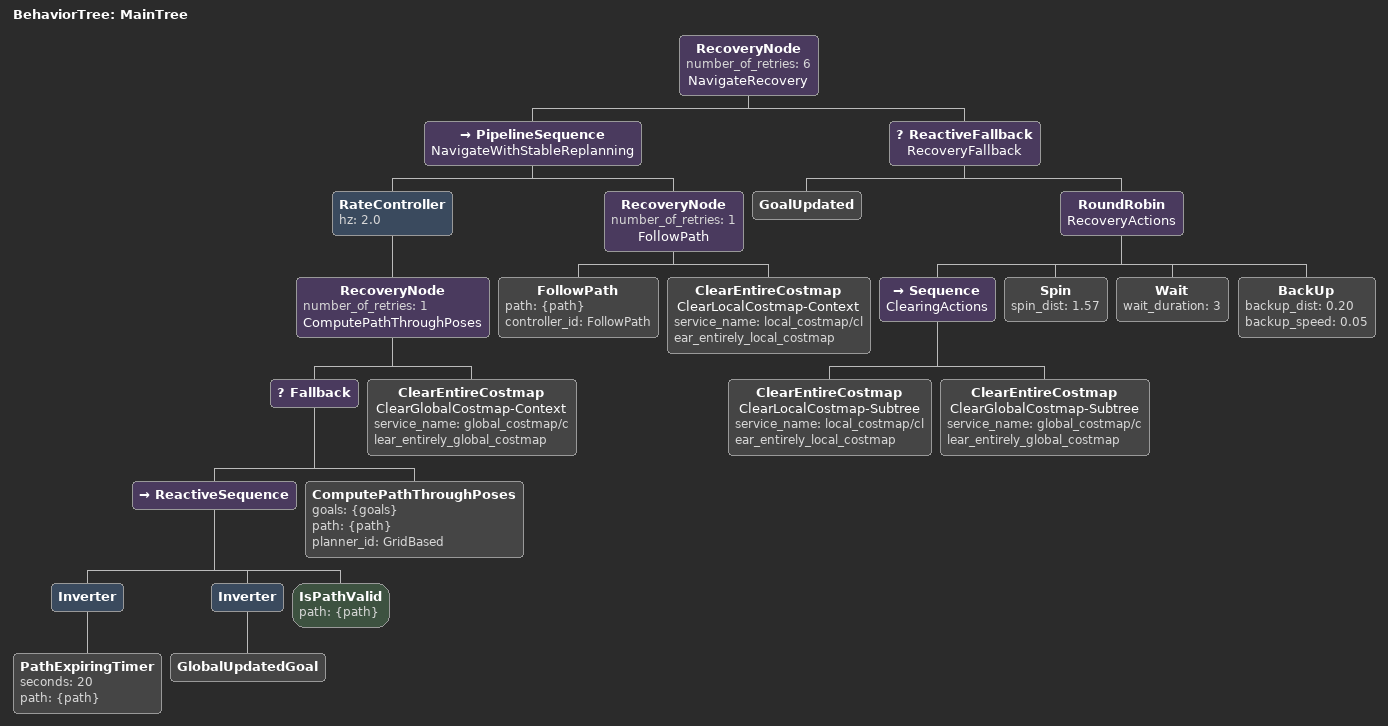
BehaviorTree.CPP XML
<root main_tree_to_execute="MainTree">
  <BehaviorTree ID="MainTree">
    <RecoveryNode number_of_retries="6" name="NavigateRecovery">
      <PipelineSequence name="NavigateWithStableReplanning">
        <RateController hz="2.0">
          <RecoveryNode number_of_retries="1" name="ComputePathThroughPoses">
            <Fallback>
              <ReactiveSequence>
                <Inverter>
                <PathExpiringTimer seconds="20" path="{path}"/>
                </Inverter>
                <Inverter>
                  <GlobalUpdatedGoal/>
                </Inverter>
                <IsPathValid path="{path}"/>
              </ReactiveSequence>
              <ComputePathThroughPoses goals="{goals}" path="{path}" planner_id="GridBased"/>
            </Fallback>
            <ClearEntireCostmap name="ClearGlobalCostmap-Context" service_name="global_costmap/clear_entirely_global_costmap"/>
          </RecoveryNode>
        </RateController>
        <RecoveryNode number_of_retries="1" name="FollowPath">
          <FollowPath path="{path}" controller_id="FollowPath"/>
          <ClearEntireCostmap name="ClearLocalCostmap-Context" service_name="local_costmap/clear_entirely_local_costmap"/>
        </RecoveryNode>
      </PipelineSequence>
      <ReactiveFallback name="RecoveryFallback">
        <GoalUpdated/>
        <RoundRobin name="RecoveryActions">
          <Sequence name="ClearingActions">
            <ClearEntireCostmap name="ClearLocalCostmap-Subtree" service_name="local_costmap/clear_entirely_local_costmap"/>
            <ClearEntireCostmap name="ClearGlobalCostmap-Subtree" service_name="global_costmap/clear_entirely_global_costmap"/>
          </Sequence>
          <Spin spin_dist="1.57"/>
          <Wait wait_duration="3"/>
          <BackUp backup_dist="0.20" backup_speed="0.05"/>
        </RoundRobin>
      </ReactiveFallback>
    </RecoveryNode>
  </BehaviorTree>
</root>
